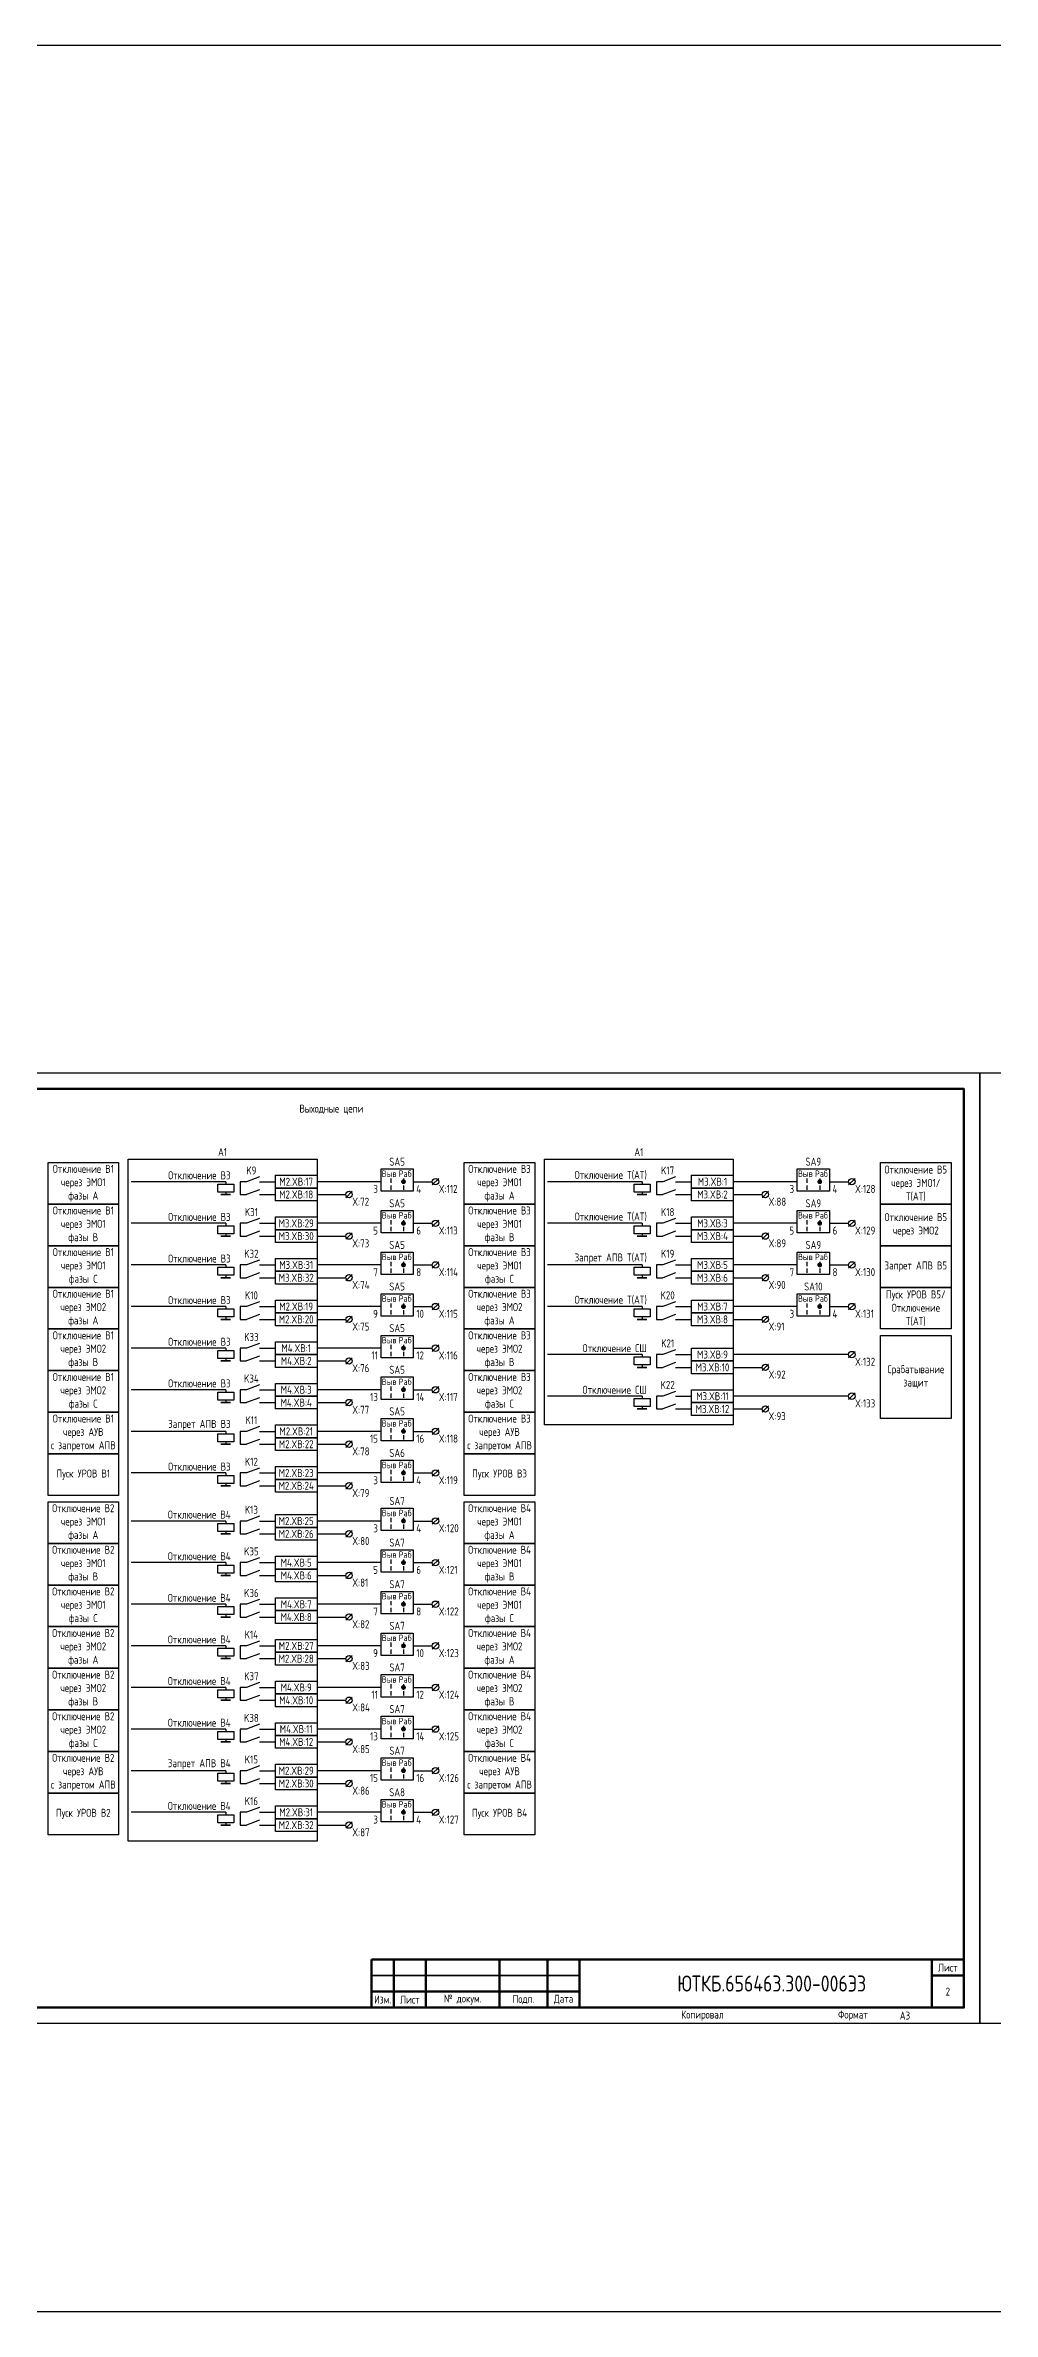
# Model space of a CAD drawing. Header units: millimetres. Extents: x -1102 to 3953, y -90 to 618.
# Drawn here: x 548 to 844, y -90 to 618 of the extents above; entities that cross this region are included whole.
import ezdxf

# ---------------------------------------------------------------- set-up
doc = ezdxf.new("R2010")
doc.units = ezdxf.units.MM
doc.styles.add('Gost_type_A', font='GOST_A.TTF')

# ---------------------------------------------------------------- blocks, each defined once
blk = doc.blocks.new('Формат_А3')
blk.add_lwpolyline([(-420, 297), (0, 297), (0, 0), (-420, 0)], close=True)
at = {"lineweight": 50}
blk.add_lwpolyline([(-400, 292), (-5, 292), (-5, 5), (-400, 5)], close=True, dxfattribs=at)
blk = doc.blocks.new('Штамп малый нижний')
at = {"lineweight": 50}
for points in [[(-185, 15), (-178, 15), (-178, 5), (-185, 5)], [(-178, 15), (-168, 15), (-168, 5), (-178, 5)], [(-168, 15), (-145, 15), (-145, 5), (-168, 5)], [(-145, 15), (-130, 15), (-130, 5), (-145, 5)], [(-130, 15), (-120, 15), (-120, 5), (-130, 5)], [(-120, 15), (-10, 15), (-10, 0), (-120, 0)], [(-10, 15), (0, 15), (0, 10), (-10, 10)], [(-10, 10), (0, 10), (0, 0), (-10, 0)], [(-185, 5), (-178, 5), (-178, 0), (-185, 0)], [(-178, 5), (-168, 5), (-168, 0), (-178, 0)], [(-168, 5), (-145, 5), (-145, 0), (-168, 0)], [(-145, 5), (-130, 5), (-130, 0), (-145, 0)], [(-130, 5), (-120, 5), (-120, 0), (-130, 0)]]:
    blk.add_lwpolyline(points, close=True, dxfattribs=at)
for points in [[(-185, 15), (-178, 15), (-178, 10), (-185, 10)], [(-178, 15), (-168, 15), (-168, 10), (-178, 10)], [(-168, 15), (-145, 15), (-145, 10), (-168, 10)], [(-145, 15), (-130, 15), (-130, 10), (-145, 10)], [(-130, 15), (-120, 15), (-120, 10), (-130, 10)], [(-185, 10), (-178, 10), (-178, 5), (-185, 5)], [(-178, 10), (-168, 10), (-168, 5), (-178, 5)], [(-168, 10), (-145, 10), (-145, 5), (-168, 5)], [(-145, 10), (-130, 10), (-130, 5), (-145, 5)], [(-130, 10), (-120, 10), (-120, 5), (-130, 5)]]:
    blk.add_lwpolyline(points, close=True)
at = {"char_height": 2.5, "style": 'Gost_type_A'}
for s, insert, width, attachment_point in [('Лист', (-5, 12.5), 10, 5), ('Изм.', (-181.5, 2.5), 7, 5), ('Лист', (-173, 2.5), 10, 5), ('№ докум.', (-156.5, 2.5), 23, 5), ('Подп.', (-137.5, 2.5), 15, 5), ('Дата', (-125, 2.5), 10, 5), ('Копировал', (-75, -2.53), 13.1202, 6), ('Формат', (-30, -2.53), 13.1202, 6)]:
    blk.add_mtext(s, dxfattribs=dict(at, insert=insert, width=width, attachment_point=attachment_point))
blk = doc.blocks.new('POINT')
at = {"const_width": 0.75}
blk.add_lwpolyline([(-0.375, 0, 1), (0.375, 0, 1)], format="xyb", close=True, dxfattribs=at)
blk = doc.blocks.new('Переключатель_положение')
for p, q in [((2, 1), (2, -0.34)), ((2, -1.14), (2, -2.49))]:
    blk.add_line(p, q)

msp = doc.modelspace()

# ---------------------------------------------------------------- linework, layer by layer
for p, q in [((604.5, 263), (575, 263)), ((604.5, 263), (604.5, 262.25)), ((653, 263), (633, 263)), ((671.01, 264), (669.01, 262)), ((734.5, 263), (705, 263)), ((734.5, 263), (734.5, 262.25)), ((783, 263), (763, 263)), ((801.01, 264), (799.01, 262)), ((604.5, 259.75), (604.5, 259)), ((633, 259), (642, 259)), ((644, 260), (642, 258)), ((734.5, 259.75), (734.5, 259)), ((763, 259), (772, 259)), ((774.01, 260), (772.01, 258)), ((604.5, 250), (575, 250)), ((604.5, 250), (604.5, 249.25)), ((653, 250), (633, 250)), ((671.01, 251), (669.01, 249)), ((734.5, 250), (705, 250)), ((734.5, 250), (734.5, 249.25)), ((783, 250), (763, 250)), ((801.01, 251), (799.01, 249)), ((604.5, 246.75), (604.5, 246)), ((633, 246), (642, 246)), ((644, 247), (642, 245)), ((734.5, 246.75), (734.5, 246)), ((763, 246), (772, 246)), ((774.01, 247), (772.01, 245)), ((604.5, 237), (575, 237)), ((604.5, 237), (604.5, 236.25)), ((604.5, 233.75), (604.5, 233)), ((653, 237), (633, 237)), ((644, 234), (642, 232)), ((671.01, 238), (669.01, 236)), ((734.5, 237), (705, 237)), ((734.5, 237), (734.5, 236.25)), ((734.5, 233.75), (734.5, 233)), ((783, 237), (763, 237)), ((774.01, 234), (772.01, 232)), ((801.01, 238), (799.01, 236)), ((633, 233), (642, 233)), ((763, 233), (772, 233)), ((604.5, 224), (575, 224)), ((604.5, 224), (604.5, 223.25)), ((604.5, 220.75), (604.5, 220)), ((653, 224), (633, 224)), ((633, 220), (642, 220)), ((644, 221), (642, 219)), ((671.01, 225), (669.01, 223)), ((734.5, 224), (705, 224)), ((734.5, 224), (734.5, 223.25)), ((734.5, 220.75), (734.5, 220)), ((783, 224), (763, 224)), ((763, 220), (772, 220)), ((774.01, 221), (772.01, 219)), ((801.01, 225), (799.01, 223)), ((604.5, 211), (575, 211)), ((604.5, 211), (604.5, 210.25)), ((604.5, 207.75), (604.5, 207)), ((653, 211), (633, 211)), ((633, 207), (642, 207)), ((644, 208), (642, 206)), ((671.01, 212), (669.01, 210)), ((734.5, 209), (705, 209)), ((734.5, 209), (734.5, 208.25)), ((734.5, 205.75), (734.5, 205)), ((799, 209), (763, 209)), ((774.01, 206), (772.01, 204)), ((801.01, 210), (799.01, 208)), ((671.01, 199), (669.01, 197)), ((763, 205), (772, 205)), ((604.5, 198), (575, 198)), ((604.5, 198), (604.5, 197.25)), ((604.5, 194.75), (604.5, 194)), ((653, 198), (633, 198)), ((633, 194), (642, 194)), ((644, 195), (642, 193)), ((734.5, 196), (705, 196)), ((734.5, 196), (734.5, 195.25)), ((734.5, 192.75), (734.5, 192)), ((799, 196), (763, 196)), ((763, 192), (772, 192)), ((774.01, 193), (772.01, 191)), ((801.01, 197), (799.01, 195)), ((604.5, 185), (575, 185)), ((604.5, 185), (604.5, 184.25)), ((653, 185), (633, 185)), ((671.01, 186), (669.01, 184)), ((604.5, 181.75), (604.5, 181)), ((633, 181), (642, 181)), ((644, 182), (642, 180)), ((604.5, 172), (575, 172)), ((604.5, 172), (604.5, 171.25)), ((653, 172), (633, 172)), ((671.01, 173), (669.01, 171)), ((604.5, 168.75), (604.5, 168)), ((633, 168), (642, 168)), ((644, 169), (642, 167)), ((604.5, 157), (575, 157)), ((604.5, 157), (604.5, 156.25)), ((653, 157), (633, 157)), ((671.01, 158), (669.01, 156)), ((604.5, 153.75), (604.5, 153)), ((633, 153), (642, 153)), ((644, 154), (642, 152)), ((604.5, 144), (575, 144)), ((604.5, 144), (604.5, 143.25)), ((653, 144), (633, 144)), ((671.01, 145), (669.01, 143)), ((604.5, 140.75), (604.5, 140)), ((633, 140), (642, 140)), ((644, 141), (642, 139)), ((604.5, 131), (575, 131)), ((604.5, 131), (604.5, 130.25)), ((604.5, 127.75), (604.5, 127)), ((653, 131), (633, 131)), ((644, 128), (642, 126)), ((671.01, 132), (669.01, 130)), ((633, 127), (642, 127)), ((604.5, 118), (575, 118)), ((604.5, 118), (604.5, 117.25)), ((604.5, 114.75), (604.5, 114)), ((653, 118), (633, 118)), ((633, 114), (642, 114)), ((644, 115), (642, 113)), ((671.01, 119), (669.01, 117)), ((604.5, 105), (575, 105)), ((604.5, 105), (604.5, 104.25)), ((604.5, 101.75), (604.5, 101)), ((653, 105), (633, 105)), ((633, 101), (642, 101)), ((644, 102), (642, 100)), ((671.01, 106), (669.01, 104)), ((671.01, 93), (669.01, 91)), ((604.5, 92), (575, 92)), ((604.5, 92), (604.5, 91.25)), ((604.5, 88.75), (604.5, 88)), ((653, 92), (633, 92)), ((633, 88), (642, 88)), ((644, 89), (642, 87)), ((604.5, 79), (575, 79)), ((604.5, 79), (604.5, 78.25)), ((653, 79), (633, 79)), ((671.01, 80), (669.01, 78)), ((604.5, 75.75), (604.5, 75)), ((633, 75), (642, 75)), ((644, 76), (642, 74)), ((604.5, 66), (575, 66)), ((604.5, 66), (604.5, 65.25)), ((653, 66), (633, 66)), ((671.01, 67), (669.01, 65)), ((604.5, 62.75), (604.5, 62)), ((633, 62), (642, 62)), ((644, 63), (642, 61))]:
    msp.add_line(p, q)
at = {"ltscale": 1.08}
for p, q in [((611, 263), (609, 263)), ((609, 263), (609, 259)), ((615, 263), (620, 263)), ((741, 263), (739, 263)), ((739, 263), (739, 259)), ((745, 263), (750, 263)), ((609, 259), (611, 259)), ((615, 259), (620, 259)), ((739, 259), (741, 259)), ((745, 259), (750, 259)), ((611, 250), (609, 250)), ((609, 250), (609, 246)), ((615, 250), (620, 250)), ((741, 250), (739, 250)), ((739, 250), (739, 246)), ((745, 250), (750, 250)), ((609, 246), (611, 246)), ((615, 246), (620, 246)), ((739, 246), (741, 246)), ((745, 246), (750, 246)), ((611, 237), (609, 237)), ((609, 237), (609, 233)), ((615, 237), (620, 237)), ((741, 237), (739, 237)), ((739, 237), (739, 233)), ((745, 237), (750, 237)), ((609, 233), (611, 233)), ((615, 233), (620, 233)), ((739, 233), (741, 233)), ((745, 233), (750, 233)), ((611, 224), (609, 224)), ((609, 224), (609, 220)), ((609, 220), (611, 220)), ((615, 224), (620, 224)), ((615, 220), (620, 220)), ((741, 224), (739, 224)), ((739, 224), (739, 220)), ((739, 220), (741, 220)), ((745, 224), (750, 224)), ((745, 220), (750, 220)), ((611, 211), (609, 211)), ((609, 211), (609, 207)), ((609, 207), (611, 207)), ((615, 211), (620, 211)), ((615, 207), (620, 207)), ((741, 209), (739, 209)), ((739, 209), (739, 205)), ((745, 209), (750, 209)), ((739, 205), (741, 205)), ((745, 205), (750, 205)), ((611, 198), (609, 198)), ((609, 198), (609, 194)), ((609, 194), (611, 194)), ((615, 198), (620, 198)), ((615, 194), (620, 194)), ((741, 196), (739, 196)), ((739, 196), (739, 192)), ((739, 192), (741, 192)), ((745, 196), (750, 196)), ((745, 192), (750, 192)), ((611, 185), (609, 185)), ((609, 185), (609, 181)), ((615, 185), (620, 185)), ((609, 181), (611, 181)), ((615, 181), (620, 181)), ((611, 172), (609, 172)), ((609, 172), (609, 168)), ((615, 172), (620, 172)), ((609, 168), (611, 168)), ((615, 168), (620, 168)), ((611, 157), (609, 157)), ((609, 157), (609, 153)), ((615, 157), (620, 157)), ((609, 153), (611, 153)), ((615, 153), (620, 153)), ((611, 144), (609, 144)), ((609, 144), (609, 140)), ((615, 144), (620, 144)), ((609, 140), (611, 140)), ((615, 140), (620, 140)), ((611, 131), (609, 131)), ((609, 131), (609, 127)), ((615, 131), (620, 131)), ((609, 127), (611, 127)), ((615, 127), (620, 127)), ((611, 118), (609, 118)), ((609, 118), (609, 114)), ((609, 114), (611, 114)), ((615, 118), (620, 118)), ((615, 114), (620, 114)), ((611, 105), (609, 105)), ((609, 105), (609, 101)), ((609, 101), (611, 101)), ((615, 105), (620, 105)), ((615, 101), (620, 101)), ((611, 92), (609, 92)), ((609, 92), (609, 88)), ((609, 88), (611, 88)), ((615, 92), (620, 92)), ((615, 88), (620, 88)), ((611, 79), (609, 79)), ((609, 79), (609, 75)), ((615, 79), (620, 79)), ((609, 75), (611, 75)), ((615, 75), (620, 75)), ((611, 66), (609, 66)), ((609, 66), (609, 62)), ((615, 66), (620, 66)), ((609, 62), (611, 62)), ((615, 62), (620, 62))]:
    msp.add_line(p, q, dxfattribs=at)
at = {"ltscale": 4.32}
for p, q in [((615, 264.5), (611, 263)), ((745, 264.5), (741, 263)), ((615, 260.5), (611, 259)), ((745, 260.5), (741, 259)), ((615, 251.5), (611, 250)), ((745, 251.5), (741, 250)), ((615, 247.5), (611, 246)), ((745, 247.5), (741, 246)), ((615, 238.5), (611, 237)), ((615, 234.5), (611, 233)), ((745, 238.5), (741, 237)), ((745, 234.5), (741, 233)), ((615, 225.5), (611, 224)), ((615, 221.5), (611, 220)), ((745, 225.5), (741, 224)), ((745, 221.5), (741, 220)), ((615, 212.5), (611, 211)), ((615, 208.5), (611, 207)), ((745, 210.5), (741, 209)), ((745, 206.5), (741, 205)), ((615, 199.5), (611, 198)), ((615, 195.5), (611, 194)), ((745, 197.5), (741, 196)), ((745, 193.5), (741, 192)), ((615, 186.5), (611, 185)), ((615, 182.5), (611, 181)), ((615, 173.5), (611, 172)), ((615, 169.5), (611, 168)), ((615, 158.5), (611, 157)), ((615, 154.5), (611, 153)), ((615, 145.5), (611, 144)), ((615, 141.5), (611, 140)), ((615, 132.5), (611, 131)), ((615, 128.5), (611, 127)), ((615, 119.5), (611, 118)), ((615, 115.5), (611, 114)), ((615, 106.5), (611, 105)), ((615, 102.5), (611, 101)), ((615, 93.5), (611, 92)), ((615, 89.5), (611, 88)), ((615, 80.5), (611, 79)), ((615, 76.5), (611, 75)), ((615, 67.5), (611, 66)), ((615, 63.5), (611, 62))]:
    msp.add_line(p, q, dxfattribs=at)
at = {"ltscale": 4}
for p, q in [((663, 263), (669.01, 263)), ((793, 263), (799.01, 263)), ((663, 250), (669.01, 250)), ((793, 250), (799.01, 250)), ((663, 237), (669.01, 237)), ((793, 237), (799.01, 237)), ((663, 224), (669.01, 224)), ((793, 224), (799.01, 224)), ((663, 211), (669.01, 211)), ((663, 198), (669.01, 198)), ((663, 185), (669.01, 185)), ((663, 172), (669.01, 172)), ((663, 157), (669.01, 157)), ((663, 144), (669.01, 144)), ((663, 131), (669.01, 131)), ((663, 118), (669.01, 118)), ((663, 105), (669.01, 105)), ((663, 92), (669.01, 92)), ((663, 79), (669.01, 79)), ((663, 66), (669.01, 66))]:
    msp.add_line(p, q, dxfattribs=at)
for points in [[(-1102, 618), (3953, 618), (3953, -90), (-1102, -90)], [(574, 270), (633, 270), (633, 57), (574, 57)], [(704, 270), (763, 270), (763, 187), (704, 187)], [(549, 269), (571, 269), (571, 256), (549, 256)], [(607, 262.25), (607, 259.75), (602, 259.75), (602, 262.25)], [(620, 265), (633, 265), (633, 261), (620, 261)], [(653, 267), (663, 267), (663, 260), (653, 260)], [(679, 269), (701, 269), (701, 256), (679, 256)], [(737, 262.25), (737, 259.75), (732, 259.75), (732, 262.25)], [(750, 265), (763, 265), (763, 261), (750, 261)], [(783, 267), (793, 267), (793, 260), (783, 260)], [(809, 269), (831, 269), (831, 256), (809, 256)], [(549, 256), (571, 256), (571, 243), (549, 243)], [(606, 259), (603, 259)], [(620, 261), (633, 261), (633, 257), (620, 257)], [(679, 256), (701, 256), (701, 243), (679, 243)], [(736, 259), (733, 259)], [(750, 261), (763, 261), (763, 257), (750, 257)], [(809, 256), (831, 256), (831, 243), (809, 243)], [(607, 249.25), (607, 246.75), (602, 246.75), (602, 249.25)], [(620, 252), (633, 252), (633, 248), (620, 248)], [(620, 248), (633, 248), (633, 244), (620, 244)], [(653, 254), (663, 254), (663, 247), (653, 247)], [(737, 249.25), (737, 246.75), (732, 246.75), (732, 249.25)], [(750, 252), (763, 252), (763, 248), (750, 248)], [(750, 248), (763, 248), (763, 244), (750, 244)], [(783, 254), (793, 254), (793, 247), (783, 247)], [(549, 243), (571, 243), (571, 230), (549, 230)], [(606, 246), (603, 246)], [(653, 241), (663, 241), (663, 234), (653, 234)], [(679, 243), (701, 243), (701, 230), (679, 230)], [(736, 246), (733, 246)], [(783, 241), (793, 241), (793, 234), (783, 234)], [(809, 243), (831, 243), (831, 230), (809, 230)], [(607, 236.25), (607, 233.75), (602, 233.75), (602, 236.25)], [(620, 239), (633, 239), (633, 235), (620, 235)], [(620, 235), (633, 235), (633, 231), (620, 231)], [(737, 236.25), (737, 233.75), (732, 233.75), (732, 236.25)], [(750, 239), (763, 239), (763, 235), (750, 235)], [(750, 235), (763, 235), (763, 231), (750, 231)], [(549, 230), (571, 230), (571, 217), (549, 217)], [(606, 233), (603, 233)], [(653, 228), (663, 228), (663, 221), (653, 221)], [(679, 230), (701, 230), (701, 217), (679, 217)], [(736, 233), (733, 233)], [(783, 228), (793, 228), (793, 221), (783, 221)], [(809, 230), (831, 230), (831, 217), (809, 217)], [(607, 223.25), (607, 220.75), (602, 220.75), (602, 223.25)], [(606, 220), (603, 220)], [(620, 226), (633, 226), (633, 222), (620, 222)], [(620, 222), (633, 222), (633, 218), (620, 218)], [(737, 223.25), (737, 220.75), (732, 220.75), (732, 223.25)], [(736, 220), (733, 220)], [(750, 226), (763, 226), (763, 222), (750, 222)], [(750, 222), (763, 222), (763, 218), (750, 218)], [(549, 217), (571, 217), (571, 204), (549, 204)], [(620, 213), (633, 213), (633, 209), (620, 209)], [(653, 215), (663, 215), (663, 208), (653, 208)], [(679, 217), (701, 217), (701, 204), (679, 204)], [(809, 215), (831, 215), (831, 189), (809, 189)], [(607, 210.25), (607, 207.75), (602, 207.75), (602, 210.25)], [(606, 207), (603, 207)], [(620, 209), (633, 209), (633, 205), (620, 205)], [(737, 208.25), (737, 205.75), (732, 205.75), (732, 208.25)], [(750, 211), (763, 211), (763, 207), (750, 207)], [(750, 207), (763, 207), (763, 203), (750, 203)], [(549, 204), (571, 204), (571, 191), (549, 191)], [(620, 200), (633, 200), (633, 196), (620, 196)], [(653, 202), (663, 202), (663, 195), (653, 195)], [(679, 204), (701, 204), (701, 191), (679, 191)], [(736, 205), (733, 205)], [(607, 197.25), (607, 194.75), (602, 194.75), (602, 197.25)], [(606, 194), (603, 194)], [(620, 196), (633, 196), (633, 192), (620, 192)], [(737, 195.25), (737, 192.75), (732, 192.75), (732, 195.25)], [(736, 192), (733, 192)], [(750, 198), (763, 198), (763, 194), (750, 194)], [(750, 194), (763, 194), (763, 190), (750, 190)], [(549, 191), (571, 191), (571, 178), (549, 178)], [(607, 184.25), (607, 181.75), (602, 181.75), (602, 184.25)], [(620, 187), (633, 187), (633, 183), (620, 183)], [(653, 189), (663, 189), (663, 182), (653, 182)], [(679, 191), (701, 191), (701, 178), (679, 178)], [(549, 178), (571, 178), (571, 165), (549, 165)], [(606, 181), (603, 181)], [(620, 183), (633, 183), (633, 179), (620, 179)], [(679, 178), (701, 178), (701, 165), (679, 165)], [(607, 171.25), (607, 168.75), (602, 168.75), (602, 171.25)], [(620, 174), (633, 174), (633, 170), (620, 170)], [(620, 170), (633, 170), (633, 166), (620, 166)], [(653, 176), (663, 176), (663, 169), (653, 169)], [(549, 163), (571, 163), (571, 150), (549, 150)], [(606, 168), (603, 168)], [(679, 163), (701, 163), (701, 150), (679, 150)], [(607, 156.25), (607, 153.75), (602, 153.75), (602, 156.25)], [(620, 159), (633, 159), (633, 155), (620, 155)], [(653, 161), (663, 161), (663, 154), (653, 154)], [(549, 150), (571, 150), (571, 137), (549, 137)], [(606, 153), (603, 153)], [(620, 155), (633, 155), (633, 151), (620, 151)], [(679, 150), (701, 150), (701, 137), (679, 137)], [(607, 143.25), (607, 140.75), (602, 140.75), (602, 143.25)], [(620, 146), (633, 146), (633, 142), (620, 142)], [(620, 142), (633, 142), (633, 138), (620, 138)], [(653, 148), (663, 148), (663, 141), (653, 141)], [(549, 137), (571, 137), (571, 124), (549, 124)], [(606, 140), (603, 140)], [(653, 135), (663, 135), (663, 128), (653, 128)], [(679, 137), (701, 137), (701, 124), (679, 124)], [(607, 130.25), (607, 127.75), (602, 127.75), (602, 130.25)], [(620, 133), (633, 133), (633, 129), (620, 129)], [(620, 129), (633, 129), (633, 125), (620, 125)], [(549, 124), (571, 124), (571, 111), (549, 111)], [(606, 127), (603, 127)], [(653, 122), (663, 122), (663, 115), (653, 115)], [(679, 124), (701, 124), (701, 111), (679, 111)], [(607, 117.25), (607, 114.75), (602, 114.75), (602, 117.25)], [(606, 114), (603, 114)], [(620, 120), (633, 120), (633, 116), (620, 116)], [(620, 116), (633, 116), (633, 112), (620, 112)], [(549, 111), (571, 111), (571, 98), (549, 98)], [(620, 107), (633, 107), (633, 103), (620, 103)], [(653, 109), (663, 109), (663, 102), (653, 102)], [(679, 111), (701, 111), (701, 98), (679, 98)], [(607, 104.25), (607, 101.75), (602, 101.75), (602, 104.25)], [(606, 101), (603, 101)], [(620, 103), (633, 103), (633, 99), (620, 99)], [(549, 98), (571, 98), (571, 85), (549, 85)], [(620, 94), (633, 94), (633, 90), (620, 90)], [(653, 96), (663, 96), (663, 89), (653, 89)], [(679, 98), (701, 98), (701, 85), (679, 85)], [(549, 85), (571, 85), (571, 72), (549, 72)], [(607, 91.25), (607, 88.75), (602, 88.75), (602, 91.25)], [(606, 88), (603, 88)], [(620, 90), (633, 90), (633, 86), (620, 86)], [(679, 85), (701, 85), (701, 72), (679, 72)], [(607, 78.25), (607, 75.75), (602, 75.75), (602, 78.25)], [(620, 81), (633, 81), (633, 77), (620, 77)], [(653, 83), (663, 83), (663, 76), (653, 76)], [(549, 72), (571, 72), (571, 59), (549, 59)], [(606, 75), (603, 75)], [(620, 77), (633, 77), (633, 73), (620, 73)], [(679, 72), (701, 72), (701, 59), (679, 59)], [(607, 65.25), (607, 62.75), (602, 62.75), (602, 65.25)], [(620, 68), (633, 68), (633, 64), (620, 64)], [(620, 64), (633, 64), (633, 60), (620, 60)], [(653, 70), (663, 70), (663, 63), (653, 63)], [(606, 62), (603, 62)]]:
    msp.add_lwpolyline(points, close=True)
for centre in [(670.01, 263), (800.01, 263), (643, 259), (773.01, 259), (670.01, 250), (800.01, 250), (643, 246), (773.01, 246), (643, 233), (670.01, 237), (773.01, 233), (800.01, 237), (643, 220), (670.01, 224), (773.01, 220), (800.01, 224), (643, 207), (670.01, 211), (773.01, 205), (800.01, 209), (670.01, 198), (643, 194), (773.01, 192), (800.01, 196), (670.01, 185), (643, 181), (670.01, 172), (643, 168), (670.01, 157), (643, 153), (670.01, 144), (643, 140), (643, 127), (670.01, 131), (643, 114), (670.01, 118), (643, 101), (670.01, 105), (670.01, 92), (643, 88), (670.01, 79), (643, 75), (670.01, 66), (643, 62)]:
    msp.add_circle(centre, 1)

# ---------------------------------------------------------------- block references
for name, p in [('Формат_А3', (840, 0)), ('Формат_А3', (1260, 0)), ('Переключатель_положение', (654, 263)), ('POINT', (660, 263)), ('Переключатель_положение', (658, 263)), ('Переключатель_положение', (784, 263)), ('POINT', (790, 263)), ('Переключатель_положение', (788, 263)), ('Переключатель_положение', (654, 250)), ('POINT', (660, 250)), ('Переключатель_положение', (658, 250)), ('Переключатель_положение', (784, 250)), ('POINT', (790, 250)), ('Переключатель_положение', (788, 250)), ('Переключатель_положение', (654, 237)), ('POINT', (660, 237)), ('Переключатель_положение', (658, 237)), ('Переключатель_положение', (784, 237)), ('POINT', (790, 237)), ('Переключатель_положение', (788, 237)), ('Переключатель_положение', (654, 224)), ('POINT', (660, 224)), ('Переключатель_положение', (658, 224)), ('Переключатель_положение', (784, 224)), ('POINT', (790, 224)), ('Переключатель_положение', (788, 224)), ('Переключатель_положение', (654, 211)), ('POINT', (660, 211)), ('Переключатель_положение', (658, 211)), ('Переключатель_положение', (654, 198)), ('POINT', (660, 198)), ('Переключатель_положение', (658, 198)), ('Переключатель_положение', (654, 185)), ('POINT', (660, 185)), ('Переключатель_положение', (658, 185)), ('Переключатель_положение', (654, 172)), ('POINT', (660, 172)), ('Переключатель_положение', (658, 172)), ('Переключатель_положение', (654, 157)), ('POINT', (660, 157)), ('Переключатель_положение', (658, 157)), ('Переключатель_положение', (654, 144)), ('POINT', (660, 144)), ('Переключатель_положение', (658, 144)), ('Переключатель_положение', (654, 131)), ('POINT', (660, 131)), ('Переключатель_положение', (658, 131)), ('Переключатель_положение', (654, 118)), ('POINT', (660, 118)), ('Переключатель_положение', (658, 118)), ('Переключатель_положение', (654, 105)), ('POINT', (660, 105)), ('Переключатель_положение', (658, 105)), ('Переключатель_положение', (654, 92)), ('POINT', (660, 92)), ('Переключатель_положение', (658, 92)), ('Переключатель_положение', (654, 79)), ('POINT', (660, 79)), ('Переключатель_положение', (658, 79)), ('Переключатель_положение', (654, 66)), ('POINT', (660, 66)), ('Переключатель_положение', (658, 66)), ('Штамп малый нижний', (835, 5))]:
    msp.add_blockref(name, p)

# ---------------------------------------------------------------- texts
at = {"char_height": 2.5, "line_spacing_factor": 0.9, "style": 'Gost_type_A'}
for s, insert, width, attachment_point in [('Выходные цепи', (637.5, 285.5), 127, 5), ('A1', (603.5, 271), 59, 8), ('A1', (733.5, 271), 59, 8), ('X:112', (671.01, 262), 8, 1), ('X:72', (644, 258), 8, 1), ('X:88', (774.01, 258), 8, 1), ('X:113', (671.01, 249), 8, 1), ('X:73', (644, 245), 8, 1), ('X:89', (774.01, 245), 8, 1), ('X:114', (671.01, 236), 8, 1), ('X:74', (644, 232), 8, 1), ('X:90', (774.01, 232), 8, 1), ('X:115', (671.01, 223), 8, 1), ('X:75', (644, 219), 8, 1), ('X:91', (774.01, 219), 8, 1), ('X:76', (644, 206), 8, 1), ('X:116', (671.01, 210), 8, 1), ('X:92', (774.01, 204), 8, 1), ('X:77', (644, 193), 8, 1), ('X:117', (671.01, 197), 8, 1), ('X:93', (774.01, 191), 8, 1), ('X:78', (644, 180), 8, 1), ('X:118', (671.01, 184), 8, 1), ('X:119', (671.01, 171), 8, 1), ('X:79', (644, 167), 8, 1), ('X:120', (671.01, 156), 8, 1), ('X:80', (644, 152), 8, 1), ('X:121', (671.01, 143), 8, 1), ('X:81', (644, 139), 8, 1), ('X:122', (671.01, 130), 8, 1), ('X:82', (644, 126), 8, 1), ('X:123', (671.01, 117), 8, 1), ('X:83', (644, 113), 8, 1), ('X:84', (644, 100), 8, 1), ('X:124', (671.01, 104), 8, 1), ('X:85', (644, 87), 8, 1), ('X:125', (671.01, 91), 8, 1), ('X:126', (671.01, 78), 8, 1), ('X:86', (644, 74), 8, 1), ('X:127', (671.01, 65), 8, 1), ('X:87', (644, 61), 8, 1)]:
    msp.add_mtext(s, dxfattribs=dict(at, insert=insert, width=width, attachment_point=attachment_point))
at = {"style": 'Gost_type_A'}
for s, insert, char_height, width, attachment_point in [('SA5', (658, 268), 2.5, 10, 8), ('SA9', (788, 268), 2.5, 10, 8), ('Отключение В1\\Pчерез ЭМО1\\Pфазы A', (560, 262.5), 2.5, 21.9988, 5), ('Отключение В3', (606, 265), 2.5, 31.0015, 6), ('K9', (612.5, 266.5), 2.5, 5, 5), ('M2.XВ:17', (626.5, 263), 2.5, 13, 5), ('3', (652, 261.98), 2.5, 5, 3), ('Выв', (655.5, 265.5), 2, 5, 5), ('Раб', (660.5, 265.5), 2, 5, 5), ('4', (664, 261.98), 2.5, 5, 1), ('Отключение В3\\Pчерез ЭМО1\\Pфазы A', (690, 262.5), 2.5, 21.9988, 5), ('Отключение Т(АТ)', (736, 265), 2.5, 31.0015, 6), ('K17', (742.5, 266.5), 2.5, 5, 5), ('M3.XВ:1', (756.5, 263), 2.5, 13, 5), ('3', (782, 261.98), 2.5, 5, 3), ('Выв', (785.5, 265.5), 2, 5, 5), ('Раб', (790.5, 265.5), 2, 5, 5), ('4', (794, 261.98), 2.5, 5, 1), ('Отключение В5 через ЭМО1/\\PТ(АТ)', (820, 262.5), 2.5, 21.9988, 5), ('Отключение В1\\Pчерез ЭМО1\\Pфазы B', (560, 249.5), 2.5, 21.9988, 5), ('M2.XВ:18', (626.5, 259), 2.5, 13, 5), ('SA5', (658, 255), 2.5, 10, 8), ('Отключение В3\\Pчерез ЭМО1\\Pфазы B', (690, 249.5), 2.5, 21.9988, 5), ('M3.XВ:2', (756.5, 259), 2.5, 13, 5), ('SA9', (788, 255), 2.5, 10, 8), ('K31', (612.5, 253.5), 2.5, 5, 5), ('M3.XВ:29', (626.5, 250), 2.5, 13, 5), ('5', (652, 248.98), 2.5, 5, 3), ('Выв', (655.5, 252.5), 2, 5, 5), ('Раб', (660.5, 252.5), 2, 5, 5), ('6', (664, 248.98), 2.5, 5, 1), ('Отключение Т(АТ)', (736, 252), 2.5, 31.0015, 6), ('K18', (742.5, 253.5), 2.5, 5, 5), ('M3.XВ:3', (756.5, 250), 2.5, 13, 5), ('5', (782, 248.98), 2.5, 5, 3), ('Выв', (785.5, 252.5), 2, 5, 5), ('Раб', (790.5, 252.5), 2, 5, 5), ('6', (794, 248.98), 2.5, 5, 1), ('Отключение В5 через ЭМО2', (820, 249.5), 2.5, 21.9988, 5), ('Отключение В1\\Pчерез ЭМО1\\Pфазы C', (560, 236.5), 2.5, 21.9988, 5), ('K32', (612.5, 240.5), 2.5, 5, 5), ('M3.XВ:30', (626.5, 246), 2.5, 13, 5), ('SA5', (658, 242), 2.5, 10, 8), ('Отключение В3\\Pчерез ЭМО1\\Pфазы C', (690, 236.5), 2.5, 21.9988, 5), ('Запрет АПВ Т(АТ)', (736, 239), 2.5, 31.0015, 6), ('K19', (742.5, 240.5), 2.5, 5, 5), ('M3.XВ:4', (756.5, 246), 2.5, 13, 5), ('SA9', (788, 242), 2.5, 10, 8), ('M3.XВ:32', (626.5, 233), 2.5, 13, 5), ('M3.XВ:31', (626.5, 237), 2.5, 13, 5), ('7', (652, 235.98), 2.5, 5, 3), ('Выв', (655.5, 239.5), 2, 5, 5), ('Раб', (660.5, 239.5), 2, 5, 5), ('8', (664, 235.98), 2.5, 5, 1), ('M3.XВ:5', (756.5, 237), 2.5, 13, 5), ('M3.XВ:6', (756.5, 233), 2.5, 13, 5), ('7', (782, 235.98), 2.5, 5, 3), ('Выв', (785.5, 239.5), 2, 5, 5), ('Раб', (790.5, 239.5), 2, 5, 5), ('8', (794, 235.98), 2.5, 5, 1), ('Запрет АПВ В5 ', (820, 236.5), 2.5, 21.9988, 5), ('Отключение В1\\Pчерез ЭМО2\\Pфазы A', (560, 223.5), 2.5, 21.9988, 5), ('Отключение В3', (606, 226), 2.5, 31.0015, 6), ('K10', (612.5, 227.5), 2.5, 5, 5), ('Выв', (655.5, 226.5), 2, 5, 5), ('SA5', (658, 229), 2.5, 10, 8), ('Раб', (660.5, 226.5), 2, 5, 5), ('Отключение В3\\Pчерез ЭМО2\\Pфазы A', (690, 223.5), 2.5, 21.9988, 5), ('Отключение Т(АТ)', (736, 226), 2.5, 31.0015, 6), ('K20', (742.5, 227.5), 2.5, 5, 5), ('Выв', (785.5, 226.5), 2, 5, 5), ('SA10', (788, 229), 2.5, 10, 8), ('Раб', (790.5, 226.5), 2, 5, 5), ('Пуск УРОВ В5/\\PОтключение\\PТ(АТ)', (820, 223.5), 2.5, 21.9988, 5), ('M2.XВ:20', (626.5, 220), 2.5, 13, 5), ('M2.XВ:19', (626.5, 224), 2.5, 13, 5), ('9', (652, 222.98), 2.5, 5, 3), ('10', (664, 222.98), 2.5, 5, 1), ('M3.XВ:8', (756.5, 220), 2.5, 13, 5), ('M3.XВ:7', (756.5, 224), 2.5, 13, 5), ('3', (782, 222.98), 2.5, 5, 3), ('4', (794, 222.98), 2.5, 5, 1), ('Отключение В1\\Pчерез ЭМО2\\Pфазы B', (560, 210.5), 2.5, 21.9988, 5), ('K33', (612.5, 214.5), 2.5, 5, 5), ('Выв', (655.5, 213.5), 2, 5, 5), ('SA5', (658, 216), 2.5, 10, 8), ('Раб', (660.5, 213.5), 2, 5, 5), ('Отключение В3\\Pчерез ЭМО2\\Pфазы B', (690, 210.5), 2.5, 21.9988, 5), ('K21', (742.5, 212.5), 2.5, 5, 5), ('M4.XВ:2', (626.5, 207), 2.5, 13, 5), ('M4.XВ:1', (626.5, 211), 2.5, 13, 5), ('11', (652, 209.98), 2.5, 5, 3), ('SA5', (658, 203), 2.5, 10, 8), ('12', (664, 209.98), 2.5, 5, 1), ('Отключение СШ', (736, 211), 2.5, 31.0015, 6), ('M3.XВ:10', (756.5, 205), 2.5, 13, 5), ('M3.XВ:9', (756.5, 209), 2.5, 13, 5), ('Срабатывание защит ', (820, 202), 2.5, 21.9988, 5), ('Отключение В1\\Pчерез ЭМО2\\Pфазы C', (560, 197.5), 2.5, 21.9988, 5), ('K34', (612.5, 201.5), 2.5, 5, 5), ('M4.XВ:3', (626.5, 198), 2.5, 13, 5), ('Выв', (655.5, 200.5), 2, 5, 5), ('Раб', (660.5, 200.5), 2, 5, 5), ('Отключение В3\\Pчерез ЭМО2\\Pфазы C', (690, 197.5), 2.5, 21.9988, 5), ('Отключение СШ', (736, 198), 2.5, 31.0015, 6), ('K22', (742.5, 199.5), 2.5, 5, 5), ('M4.XВ:4', (626.5, 194), 2.5, 13, 5), ('13', (652, 196.98), 2.5, 5, 3), ('SA5', (658, 190), 2.5, 10, 8), ('14', (664, 196.98), 2.5, 5, 1), ('M3.XВ:12', (756.5, 192), 2.5, 13, 5), ('M3.XВ:11', (756.5, 196), 2.5, 13, 5), ('Отключение В1 через АУВ\\Pс запретом АПВ', (560, 184.5), 2.5, 21.9988, 5), ('Запрет АПВ В3', (606, 187), 2.5, 31.0015, 6), ('K11', (612.5, 188.5), 2.5, 5, 5), ('M2.XВ:21', (626.5, 185), 2.5, 13, 5), ('Выв', (655.5, 187.5), 2, 5, 5), ('Раб', (660.5, 187.5), 2, 5, 5), ('Отключение В3 через АУВ\\Pс запретом АПВ', (690, 184.5), 2.5, 21.9988, 5), ('M2.XВ:22', (626.5, 181), 2.5, 13, 5), ('15', (652, 183.98), 2.5, 5, 3), ('SA6', (658, 177), 2.5, 10, 8), ('16', (664, 183.98), 2.5, 5, 1), ('Пуск УРОВ В1', (560, 171.5), 2.5, 21.9988, 5), ('Отключение В3', (606, 174), 2.5, 31.0015, 6), ('K12', (612.5, 175.5), 2.5, 5, 5), ('M2.XВ:23', (626.5, 172), 2.5, 13, 5), ('3', (652, 170.98), 2.5, 5, 3), ('Выв', (655.5, 174.5), 2, 5, 5), ('Раб', (660.5, 174.5), 2, 5, 5), ('4', (664, 170.98), 2.5, 5, 1), ('Пуск УРОВ В3', (690, 171.5), 2.5, 21.9988, 5), ('M2.XВ:24', (626.5, 168), 2.5, 13, 5), ('SA7', (658, 162), 2.5, 10, 8), ('Отключение В2\\Pчерез ЭМО1\\Pфазы A', (560, 156.5), 2.5, 21.9988, 5), ('Отключение В4', (606, 159), 2.5, 31.0015, 6), ('K13', (612.5, 160.5), 2.5, 5, 5), ('M2.XВ:25', (626.5, 157), 2.5, 13, 5), ('3', (652, 155.98), 2.5, 5, 3), ('Выв', (655.5, 159.5), 2, 5, 5), ('Раб', (660.5, 159.5), 2, 5, 5), ('4', (664, 155.98), 2.5, 5, 1), ('Отключение В4\\Pчерез ЭМО1\\Pфазы A', (690, 156.5), 2.5, 21.9988, 5), ('Отключение В2\\Pчерез ЭМО1\\Pфазы B', (560, 143.5), 2.5, 21.9988, 5), ('K35', (612.5, 147.5), 2.5, 5, 5), ('M2.XВ:26', (626.5, 153), 2.5, 13, 5), ('SA7', (658, 149), 2.5, 10, 8), ('Отключение В4\\Pчерез ЭМО1\\Pфазы B', (690, 143.5), 2.5, 21.9988, 5), ('M4.XВ:5', (626.5, 144), 2.5, 13, 5), ('5', (652, 142.98), 2.5, 5, 3), ('Выв', (655.5, 146.5), 2, 5, 5), ('Раб', (660.5, 146.5), 2, 5, 5), ('6', (664, 142.98), 2.5, 5, 1), ('Отключение В2\\Pчерез ЭМО1\\Pфазы C', (560, 130.5), 2.5, 21.9988, 5), ('K36', (612.5, 134.5), 2.5, 5, 5), ('M4.XВ:6', (626.5, 140), 2.5, 13, 5), ('SA7', (658, 136), 2.5, 10, 8), ('Отключение В4\\Pчерез ЭМО1\\Pфазы C', (690, 130.5), 2.5, 21.9988, 5), ('M4.XВ:8', (626.5, 127), 2.5, 13, 5), ('M4.XВ:7', (626.5, 131), 2.5, 13, 5), ('7', (652, 129.98), 2.5, 5, 3), ('Выв', (655.5, 133.5), 2, 5, 5), ('Раб', (660.5, 133.5), 2, 5, 5), ('8', (664, 129.98), 2.5, 5, 1), ('Отключение В2\\Pчерез ЭМО2\\Pфазы A', (560, 117.5), 2.5, 21.9988, 5), ('Отключение В4', (606, 120), 2.5, 31.0015, 6), ('K14', (612.5, 121.5), 2.5, 5, 5), ('Выв', (655.5, 120.5), 2, 5, 5), ('SA7', (658, 123), 2.5, 10, 8), ('Раб', (660.5, 120.5), 2, 5, 5), ('Отключение В4\\Pчерез ЭМО2\\Pфазы A', (690, 117.5), 2.5, 21.9988, 5), ('M2.XВ:28', (626.5, 114), 2.5, 13, 5), ('M2.XВ:27', (626.5, 118), 2.5, 13, 5), ('9', (652, 116.98), 2.5, 5, 3), ('10', (664, 116.98), 2.5, 5, 1), ('Отключение В2\\Pчерез ЭМО2\\Pфазы B', (560, 104.5), 2.5, 21.9988, 5), ('K37', (612.5, 108.5), 2.5, 5, 5), ('M4.XВ:9', (626.5, 105), 2.5, 13, 5), ('Выв', (655.5, 107.5), 2, 5, 5), ('SA7', (658, 110), 2.5, 10, 8), ('Раб', (660.5, 107.5), 2, 5, 5), ('Отключение В4\\Pчерез ЭМО2\\Pфазы B', (690, 104.5), 2.5, 21.9988, 5), ('M4.XВ:10', (626.5, 101), 2.5, 13, 5), ('11', (652, 103.98), 2.5, 5, 3), ('SA7', (658, 97), 2.5, 10, 8), ('12', (664, 103.98), 2.5, 5, 1), ('Отключение В2\\Pчерез ЭМО2\\Pфазы C', (560, 91.5), 2.5, 21.9988, 5), ('K38', (612.5, 95.5), 2.5, 5, 5), ('M4.XВ:11', (626.5, 92), 2.5, 13, 5), ('Выв', (655.5, 94.5), 2, 5, 5), ('Раб', (660.5, 94.5), 2, 5, 5), ('Отключение В4\\Pчерез ЭМО2\\Pфазы C', (690, 91.5), 2.5, 21.9988, 5), ('M4.XВ:12', (626.5, 88), 2.5, 13, 5), ('13', (652, 90.98), 2.5, 5, 3), ('SA7', (658, 84), 2.5, 10, 8), ('14', (664, 90.98), 2.5, 5, 1), ('Отключение В2 через АУВ\\Pс запретом АПВ', (560, 78.5), 2.5, 21.9988, 5), (' Запрет АПВ В4', (606, 81), 2.5, 31.0015, 6), ('K15', (612.5, 82.5), 2.5, 5, 5), ('M2.XВ:29', (626.5, 79), 2.5, 13, 5), ('15', (652, 77.98), 2.5, 5, 3), ('Выв', (655.5, 81.5), 2, 5, 5), ('Раб', (660.5, 81.5), 2, 5, 5), ('16', (664, 77.98), 2.5, 5, 1), ('Отключение В4 через АУВ\\Pс запретом АПВ', (690, 78.5), 2.5, 21.9988, 5), ('M2.XВ:30', (626.5, 75), 2.5, 13, 5), ('SA8', (658, 71), 2.5, 10, 8), ('Пуск УРОВ В2', (560, 65.5), 2.5, 21.9988, 5), ('Отключение В4', (606, 68), 2.5, 31.0015, 6), ('K16', (612.5, 69.5), 2.5, 5, 5), ('M2.XВ:31', (626.5, 66), 2.5, 13, 5), ('3', (652, 64.98), 2.5, 5, 3), ('Выв', (655.5, 68.5), 2, 5, 5), ('Раб', (660.5, 68.5), 2, 5, 5), ('4', (664, 64.98), 2.5, 5, 1), ('Пуск УРОВ В4', (690, 65.5), 2.5, 21.9988, 5), ('M2.XВ:32', (626.5, 62), 2.5, 13, 5), ('ЮТКБ.656463.300-006Э3', (775, 12.5), 5, 120, 5), ('2', (830, 10), 2.5, 10, 5), ('A3', (815, 2.5), 2.5, 20, 4)]:
    msp.add_mtext(s, dxfattribs=dict(at, insert=insert, char_height=char_height, width=width, attachment_point=attachment_point))
at = {"color": 18, "true_color": 0x000000, "char_height": 2.5, "width": 8, "attachment_point": 1, "line_spacing_factor": 0.9, "style": 'Gost_type_A'}
for s, insert in [('X:128', (801.01, 262)), ('X:129', (801.01, 249)), ('X:130', (801.01, 236)), ('X:131', (801.01, 223)), ('X:132', (801.01, 208)), ('X:133', (801.01, 195))]:
    msp.add_mtext(s, dxfattribs=dict(at, insert=insert))
at = {"color": 210, "char_height": 2.5, "width": 31.0015, "attachment_point": 6, "style": 'Gost_type_A'}
for s, insert in [('Отключение В3', (606, 252)), ('Отключение В3', (606, 239)), ('Отключение В3', (606, 213)), ('Отключение В3', (606, 200)), ('Отключение В4', (606, 146)), ('Отключение В4', (606, 133)), ('Отключение В4', (606, 107)), ('Отключение В4', (606, 94))]:
    msp.add_mtext(s, dxfattribs=dict(at, insert=insert))

doc.saveas('drawing.dxf')
